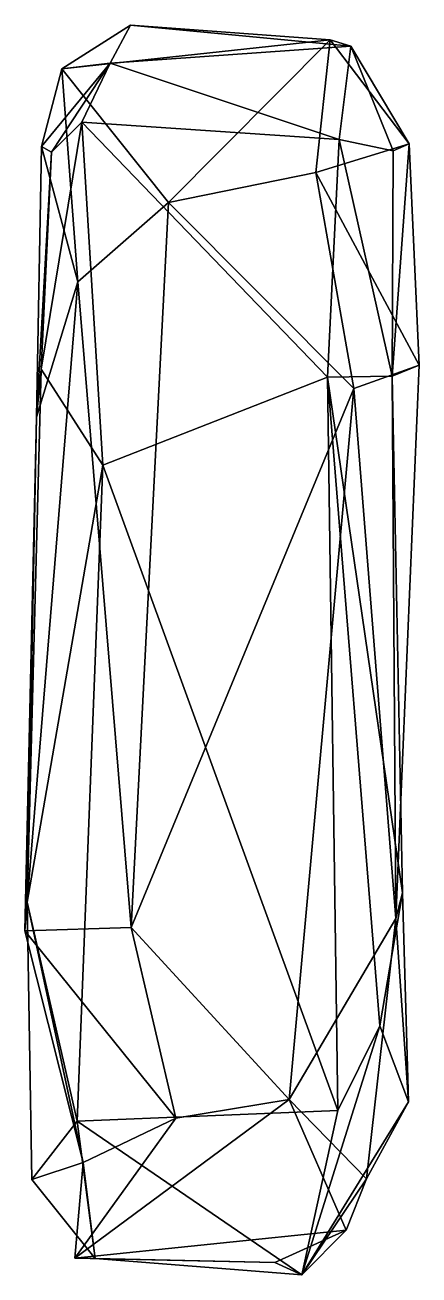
# Model space of a CAD drawing. Extents: x -0.95 to 1.02, y -3.15 to 3.1.
import ezdxf

# ---------------------------------------------------------------- set-up
doc = ezdxf.new("R2010")
doc.units = 0
doc.layers.add('SUBDIVISION_SURFACE', color=7, linetype='CONTINUOUS')

msp = doc.modelspace()

# ---------------------------------------------------------------- meshes
at = {"layer": 'SUBDIVISION_SURFACE'}
mesh = msp.add_polyface(dxfattribs=at)
corners = [(-0.8723, 2.4973, 0.4115), (0.4318, -3.1516, -0.2664), (-0.1999, -2.3671, 0.5107), (-0.8736, 1.3828, -0.3715), (-0.4232, -1.4126, 0.47), (-0.8208, 2.4679, -0.3532), (0.8222, -1.9043, -0.2962), (-0.7056, -3.0675, 0.1961), (-0.6632, -2.5886, 0.3049), (0.5601, 1.3415, -0.4683), (0.8846, 1.3471, -0.3767), (-0.6905, 1.8195, 0.3528), (0.8889, 2.4755, -0.3026), (0.692, 1.2849, 0.4826), (0.5026, 2.3665, 0.4448), (1.0183, 1.4025, 0.3282), (-0.9543, -1.4289, 0.1883), (-0.2355, 2.2163, 0.4503), (-0.6703, 2.619, -0.3852), (-0.6023, -3.0683, -0.1346), (-0.7704, 2.8859, 0.1974), (0.2963, -3.0893, 0.1597), (-0.9208, -2.6731, -0.041), (0.7558, -2.671, 0.3081), (0.6765, 2.9986, -0.121), (-0.5645, 0.9017, -0.4754), (-0.5273, 2.914, -0.3386), (0.9686, 2.5098, 0.0772), (0.368, -2.2726, 0.5418), (0.9025, -1.3668, 0.2012), (0.612, -2.3283, -0.4346), (-0.8969, 1.1416, 0.412), (0.5734, 3.0308, 0.1621), (-0.4253, 3.1048, 0.2164), (-0.9437, -1.2852, -0.4002), (0.6531, -2.927, 0.2755), (-0.6939, -2.3819, -0.3534), (0.9362, -1.2396, -0.2225), (0.9653, -2.2841, -0.1501), (0.6184, 2.5325, -0.3186)]
mesh.append_faces([[corners[k] for k in face] for face in [(5, 31, 3, 3), (4, 11, 17, 17), (11, 0, 20, 20), (26, 33, 20, 20), (21, 1, 19, 19), (33, 26, 24, 24), (0, 5, 26, 26), (8, 34, 16, 16), (25, 30, 9, 9), (1, 21, 35, 35), (27, 12, 10, 10), (5, 0, 31, 31), (36, 22, 19, 19), (36, 19, 1, 1), (2, 8, 16, 16), (34, 3, 31, 31), (13, 28, 4, 4), (14, 15, 13, 13), (38, 29, 37, 37), (18, 25, 9, 9), (23, 38, 1, 1), (27, 10, 15, 15), (9, 30, 6, 6), (18, 26, 5, 5), (13, 29, 28, 28), (6, 30, 1, 1), (39, 10, 12, 12), (17, 20, 32, 32), (14, 32, 27, 27), (18, 3, 25, 25), (36, 1, 30, 30), (8, 19, 22, 22), (27, 24, 12, 12), (9, 37, 10, 10), (17, 14, 13, 13), (39, 26, 18, 18), (28, 35, 7, 7), (35, 21, 7, 7), (25, 34, 36, 36), (28, 7, 2, 2), (21, 19, 7, 7), (36, 34, 22, 22), (18, 5, 3, 3), (20, 33, 32, 32), (25, 36, 30, 30), (6, 38, 37, 37), (11, 31, 0, 0), (28, 29, 23, 23), (39, 24, 26, 26), (0, 26, 20, 20), (2, 16, 4, 4), (8, 22, 34, 34), (28, 23, 35, 35), (27, 32, 24, 24), (11, 4, 16, 16), (29, 10, 37, 37), (23, 1, 35, 35), (2, 7, 8, 8), (39, 9, 10, 10), (34, 31, 16, 16), (14, 27, 15, 15), (11, 20, 17, 17), (33, 24, 32, 32), (11, 16, 31, 31), (39, 12, 24, 24), (2, 4, 28, 28), (13, 4, 17, 17), (38, 23, 29, 29), (29, 15, 10, 10), (25, 3, 34, 34), (17, 32, 14, 14), (13, 15, 29, 29), (9, 6, 37, 37), (6, 1, 38, 38), (8, 7, 19, 19), (18, 9, 39, 39)]])

doc.saveas('drawing.dxf')
